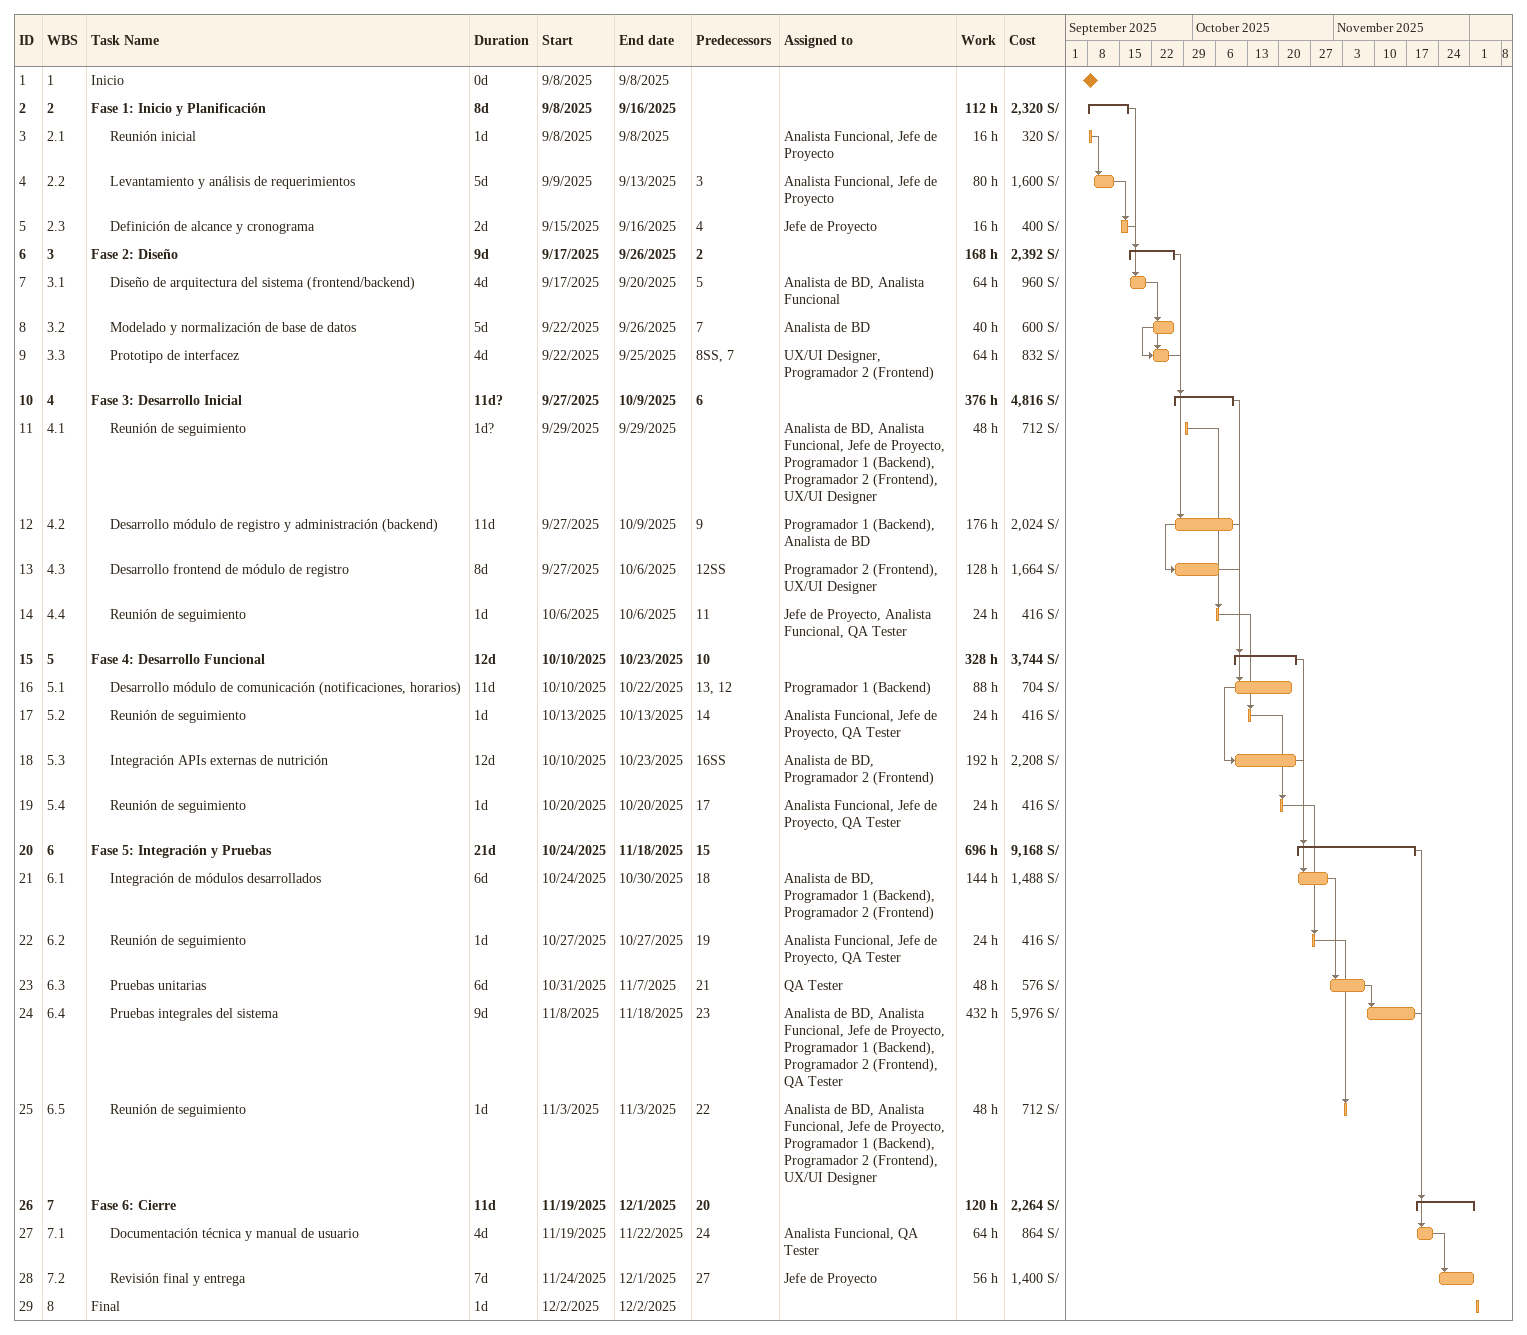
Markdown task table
| ID | WBS | Task | Duration | Start | Finish | Predecessors | Resources | Work (h) | Cost (S/) |
|---|---|---|---|---|---|---|---|---|---|
| 1 | 1 | Inicio | 0d | 2025-09-08 | 2025-09-08 |  |  |  |  |
| 2 | 2 | **Fase 1: Inicio y Planificación** | 8d | 2025-09-08 | 2025-09-16 |  |  | 112 | 2320 |
| 3 | 2.1 | Reunión inicial | 1d | 2025-09-08 | 2025-09-08 |  | Analista Funcional, Jefe de Proyecto | 16 | 320 |
| 4 | 2.2 | Levantamiento y análisis de requerimientos | 5d | 2025-09-09 | 2025-09-13 | 3 | Analista Funcional, Jefe de Proyecto | 80 | 1600 |
| 5 | 2.3 | Definición de alcance y cronograma | 2d | 2025-09-15 | 2025-09-16 | 4 | Jefe de Proyecto | 16 | 400 |
| 6 | 3 | **Fase 2: Diseño** | 9d | 2025-09-17 | 2025-09-26 | 2 |  | 168 | 2392 |
| 7 | 3.1 | Diseño de arquitectura del sistema (frontend/backend) | 4d | 2025-09-17 | 2025-09-20 | 5 | Analista de BD, Analista Funcional | 64 | 960 |
| 8 | 3.2 | Modelado y normalización de base de datos | 5d | 2025-09-22 | 2025-09-26 | 7 | Analista de BD | 40 | 600 |
| 9 | 3.3 | Prototipo de interfacez | 4d | 2025-09-22 | 2025-09-25 | 8SS, 7 | UX/UI Designer, Programador 2 (Frontend) | 64 | 832 |
| 10 | 4 | **Fase 3: Desarrollo Inicial** | 11d? | 2025-09-27 | 2025-10-09 | 6 |  | 376 | 4816 |
| 11 | 4.1 | Reunión de seguimiento | 1d? | 2025-09-29 | 2025-09-29 |  | Analista de BD, Analista Funcional, Jefe de Proyecto, Programador 1 (Backend), Programador 2 (Frontend), UX/UI Designer | 48 | 712 |
| 12 | 4.2 | Desarrollo módulo de registro y administración (backend) | 11d | 2025-09-27 | 2025-10-09 | 9 | Programador 1 (Backend), Analista de BD | 176 | 2024 |
| 13 | 4.3 | Desarrollo frontend de módulo de registro | 8d | 2025-09-27 | 2025-10-06 | 12SS | Programador 2 (Frontend), UX/UI Designer | 128 | 1664 |
| 14 | 4.4 | Reunión de seguimiento | 1d | 2025-10-06 | 2025-10-06 | 11 | Jefe de Proyecto, Analista Funcional, QA Tester | 24 | 416 |
| 15 | 5 | **Fase 4: Desarrollo Funcional** | 12d | 2025-10-10 | 2025-10-23 | 10 |  | 328 | 3744 |
| 16 | 5.1 | Desarrollo módulo de comunicación (notificaciones, horarios) | 11d | 2025-10-10 | 2025-10-22 | 13, 12 | Programador 1 (Backend) | 88 | 704 |
| 17 | 5.2 | Reunión de seguimiento | 1d | 2025-10-13 | 2025-10-13 | 14 | Analista Funcional, Jefe de Proyecto, QA Tester | 24 | 416 |
| 18 | 5.3 | Integración APIs externas de nutrición | 12d | 2025-10-10 | 2025-10-23 | 16SS | Analista de BD, Programador 2 (Frontend) | 192 | 2208 |
| 19 | 5.4 | Reunión de seguimiento | 1d | 2025-10-20 | 2025-10-20 | 17 | Analista Funcional, Jefe de Proyecto, QA Tester | 24 | 416 |
| 20 | 6 | **Fase 5: Integración y Pruebas** | 21d | 2025-10-24 | 2025-11-18 | 15 |  | 696 | 9168 |
| 21 | 6.1 | Integración de módulos desarrollados | 6d | 2025-10-24 | 2025-10-30 | 18 | Analista de BD, Programador 1 (Backend), Programador 2 (Frontend) | 144 | 1488 |
| 22 | 6.2 | Reunión de seguimiento | 1d | 2025-10-27 | 2025-10-27 | 19 | Analista Funcional, Jefe de Proyecto, QA Tester | 24 | 416 |
| 23 | 6.3 | Pruebas unitarias | 6d | 2025-10-31 | 2025-11-07 | 21 | QA Tester | 48 | 576 |
| 24 | 6.4 | Pruebas integrales del sistema | 9d | 2025-11-08 | 2025-11-18 | 23 | Analista de BD, Analista Funcional, Jefe de Proyecto, Programador 1 (Backend), Programador 2 (Frontend), QA Tester | 432 | 5976 |
| 25 | 6.5 | Reunión de seguimiento | 1d | 2025-11-03 | 2025-11-03 | 22 | Analista de BD, Analista Funcional, Jefe de Proyecto, Programador 1 (Backend), Programador 2 (Frontend), UX/UI Designer | 48 | 712 |
| 26 | 7 | **Fase 6: Cierre** | 11d | 2025-11-19 | 2025-12-01 | 20 |  | 120 | 2264 |
| 27 | 7.1 | Documentación técnica y manual de usuario | 4d | 2025-11-19 | 2025-11-22 | 24 | Analista Funcional, QA Tester | 64 | 864 |
| 28 | 7.2 | Revisión final y entrega | 7d | 2025-11-24 | 2025-12-01 | 27 | Jefe de Proyecto | 56 | 1400 |
| 29 | 8 | Final | 1d | 2025-12-02 | 2025-12-02 |  |  |  |  |
